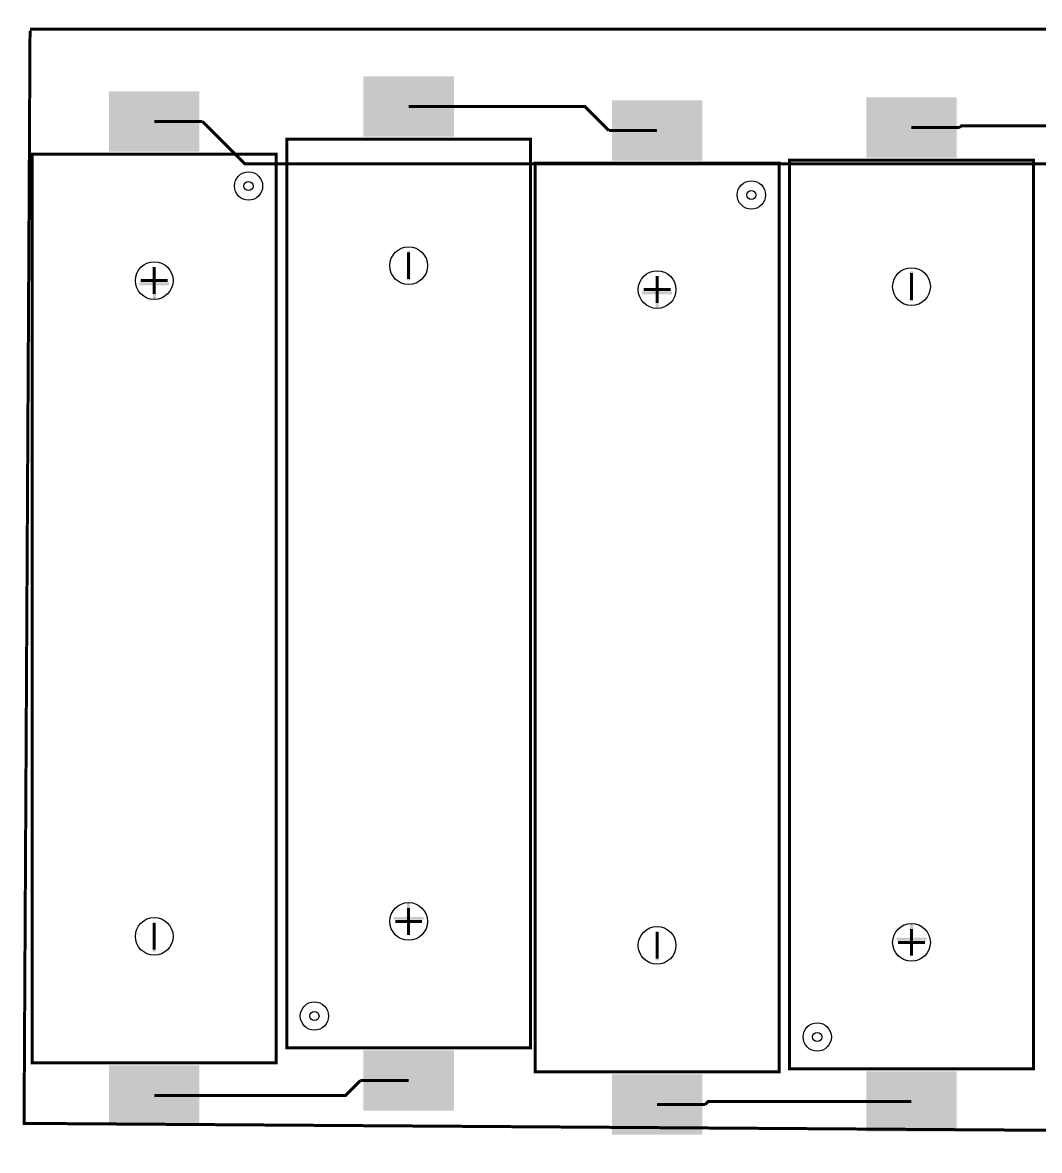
# Model space of a CAD drawing. Header units: millimetres. Extents: x 8 to 180, y -90 to 5.
# Drawn here: x 7.9 to 94.2, y -90.3 to 5.4 of the extents above; entities that cross this region are included whole.
import ezdxf

# ---------------------------------------------------------------- set-up
doc = ezdxf.new("R2010")
doc.units = ezdxf.units.MM
for name, color, linetype, true_color in [('BoardOutLine', 7, 'Continuous', 0xff00ff), ('Document', 7, 'Continuous', 0xffffff), ('Multi-Layer', 7, 'Continuous', 0xc0c0c0), ('TopLayer', 7, 'Continuous', 0xff0000), ('TopPasteMaskLayer', 7, 'Continuous', 0x808080), ('TopSilkLayer', 7, 'Continuous', 0xffcc00), ('TopSolderMaskLayer', 7, 'Continuous', 0x800080)]:
    doc.layers.add(name, color=color, linetype=linetype, true_color=true_color)

msp = doc.modelspace()

# ---------------------------------------------------------------- hatches: boundary and pattern name
at = {"layer": 'Document'}
for points in [[(40.514, -16.495), (40.768, -16.495), (40.768, -13.955), (40.514, -13.955)], [(19.188, -15.492), (18.934, -15.492), (18.934, -18.032), (19.188, -18.032)], [(61.86, -16.254), (61.606, -16.254), (61.606, -18.794), (61.86, -18.794)], [(83.186, -18.273), (83.44, -18.273), (83.44, -15.733), (83.186, -15.733)], [(20.31, -16.896), (20.31, -16.642), (17.77, -16.642), (17.77, -16.896)], [(62.982, -17.658), (62.982, -17.404), (60.442, -17.404), (60.442, -17.658)], [(40.502, -71.884), (40.756, -71.884), (40.756, -69.344), (40.502, -69.344)], [(39.38, -70.48), (39.38, -70.734), (41.92, -70.734), (41.92, -70.48)], [(19.177, -70.881), (18.923, -70.881), (18.923, -73.421), (19.177, -73.421)], [(61.849, -71.643), (61.595, -71.643), (61.595, -74.183), (61.849, -74.183)], [(83.174, -73.662), (83.428, -73.662), (83.428, -71.122), (83.174, -71.122)], [(82.052, -72.258), (82.052, -72.512), (84.592, -72.512), (84.592, -72.258)]]:
    msp.add_hatch(color=256, dxfattribs=at).paths.add_polyline_path(points)
at = {"layer": 'TopLayer'}
for points in [[(44.45, -4.28), (36.83, -4.28), (36.83, 0.8), (44.45, 0.8)], [(15.24, -0.47), (22.86, -0.47), (22.86, -5.55), (15.24, -5.55)], [(57.912, -1.232), (65.532, -1.232), (65.532, -6.312), (57.912, -6.312)], [(87.122, -6.058), (79.502, -6.058), (79.502, -0.978), (87.122, -0.978)], [(44.45, -86.906), (36.83, -86.906), (36.83, -81.826), (44.45, -81.826)], [(15.24, -83.096), (22.86, -83.096), (22.86, -88.176), (15.24, -88.176)], [(57.912, -83.858), (65.532, -83.858), (65.532, -88.938), (57.912, -88.938)], [(87.122, -88.684), (79.502, -88.684), (79.502, -83.604), (87.122, -83.604)]]:
    msp.add_hatch(color=256, dxfattribs=at).paths.add_polyline_path(points)
at = {"layer": 'TopPasteMaskLayer'}
for points in [[(44.45, -4.28), (36.83, -4.28), (36.83, 0.8), (44.45, 0.8)], [(15.24, -0.47), (22.86, -0.47), (22.86, -5.55), (15.24, -5.55)], [(57.912, -1.232), (65.532, -1.232), (65.532, -6.312), (57.912, -6.312)], [(87.122, -6.058), (79.502, -6.058), (79.502, -0.978), (87.122, -0.978)], [(44.45, -86.906), (36.83, -86.906), (36.83, -81.826), (44.45, -81.826)], [(15.24, -83.096), (22.86, -83.096), (22.86, -88.176), (15.24, -88.176)], [(57.912, -83.858), (65.532, -83.858), (65.532, -88.938), (57.912, -88.938)], [(87.122, -88.684), (79.502, -88.684), (79.502, -83.604), (87.122, -83.604)]]:
    msp.add_hatch(color=256, dxfattribs=at).paths.add_polyline_path(points)
at = {"layer": 'TopSolderMaskLayer'}
for points in [[(44.475, -4.305), (36.805, -4.305), (36.805, 0.826), (44.475, 0.826)], [(15.215, -0.445), (22.885, -0.445), (22.885, -5.575), (15.215, -5.575)], [(87.148, -6.083), (79.477, -6.083), (79.477, -0.953), (87.148, -0.953)], [(57.887, -1.207), (65.558, -1.207), (65.558, -6.337), (57.887, -6.337)], [(44.475, -86.932), (36.805, -86.932), (36.805, -81.801), (44.475, -81.801)], [(15.215, -83.071), (22.885, -83.071), (22.885, -88.202), (15.215, -88.202)], [(57.887, -83.833), (65.558, -83.833), (65.558, -88.964), (57.887, -88.964)], [(87.148, -88.71), (79.477, -88.71), (79.477, -83.579), (87.148, -83.579)]]:
    msp.add_hatch(color=256, dxfattribs=at).paths.add_polyline_path(points)

# ---------------------------------------------------------------- linework, layer by layer
at = {"layer": 'BoardOutLine', "const_width": 0.254}
msp.add_lwpolyline([(8.509, 4.826), (126.238, 4.826), (178.562, 5.08), (178.308, 5.08), (178.689, 5.207), (178.689, -38.354), (178.816, -66.675), (178.689, -89.154), (8.001, -88.001), (8.509, 4.699)], dxfattribs=at)
at = {"layer": 'Document'}
for centre in [(27.05, -8.483), (69.722, -9.245), (32.64, -78.893), (75.312, -80.671)]:
    msp.add_circle(centre, 0.393, dxfattribs=at)
at = {"layer": 'Multi-Layer'}
for centre in [(27.05, -8.483), (69.722, -9.245), (32.64, -78.893), (75.312, -80.671)]:
    msp.add_circle(centre, 1.2, dxfattribs=at)
at = {"layer": 'TopLayer', "const_width": 0.254}
for points in [[(40.64, -1.74), (55.6, -1.74), (57.632, -3.772)], [(19.05, -3.01), (23.14, -3.01)], [(23.14, -3.01), (26.723, -6.593), (113.75, -6.593), (114.51, -7.353), (136.93, -7.353), (139.711, -4.572)], [(61.722, -3.772), (57.632, -3.772)], [(83.312, -3.518), (87.402, -3.518)], [(105.029, -3.391), (87.529, -3.391), (87.402, -3.518)], [(19.05, -85.636), (35.28, -85.636), (36.55, -84.366)], [(40.64, -84.366), (36.55, -84.366)], [(83.312, -86.144), (66.066, -86.144), (65.812, -86.398)], [(61.722, -86.398), (65.812, -86.398)]]:
    msp.add_lwpolyline(points, dxfattribs=at)
at = {"layer": 'TopSilkLayer', "const_width": 0.254}
for points in [[(50.991, -81.598), (30.29, -81.598), (30.29, -4.509), (50.991, -4.509), (50.991, -81.598)], [(8.7, -5.779), (29.401, -5.779), (29.401, -82.868), (8.7, -82.868), (8.7, -5.779)], [(51.372, -6.541), (72.073, -6.541), (72.073, -83.63), (51.372, -83.63), (51.372, -6.541)], [(93.663, -83.376), (72.962, -83.376), (72.962, -6.287), (93.663, -6.287), (93.663, -83.376)]]:
    msp.add_lwpolyline(points, close=True, dxfattribs=at)
for points in [[(40.64, -16.383), (40.64, -14.097)], [(19.05, -15.367), (19.05, -17.653)], [(61.722, -16.129), (61.722, -18.415)], [(83.312, -18.161), (83.312, -15.875)], [(20.193, -16.51), (17.907, -16.51)], [(62.865, -17.272), (60.579, -17.272)], [(40.64, -72.009), (40.64, -69.723)], [(39.497, -70.866), (41.783, -70.866)], [(19.05, -70.993), (19.05, -73.279)], [(61.722, -71.755), (61.722, -74.041)], [(83.312, -73.787), (83.312, -71.501)], [(82.169, -72.644), (84.455, -72.644)]]:
    msp.add_lwpolyline(points, dxfattribs=at)
at = {"layer": 'TopSilkLayer'}
for centre in [(40.64, -15.24), (19.05, -16.51), (61.722, -17.272), (83.312, -17.018), (40.64, -70.866), (19.05, -72.136), (61.722, -72.898), (83.312, -72.644)]:
    msp.add_circle(centre, 1.6, dxfattribs=at)

doc.saveas('drawing.dxf')
